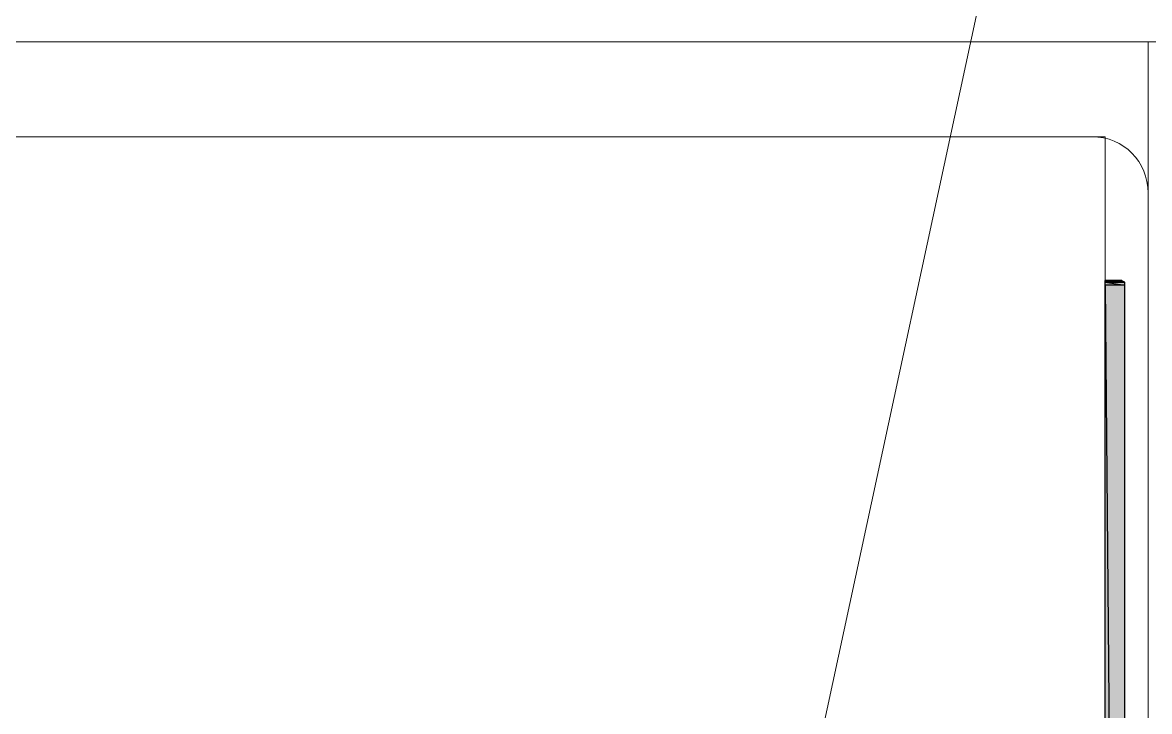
# Model space of a CAD drawing. Header units: millimetres. Extents: x 50 to 186, y -32 to 33.
# Drawn here: x 118.121 to 119.809, y -6.623 to -5.591 of the extents above; entities that cross this region are included whole.
import ezdxf

# ---------------------------------------------------------------- set-up
doc = ezdxf.new("R2010")
doc.units = ezdxf.units.MM
doc.layers.add('Prumada Eletrica', color=40, linetype='Continuous', lineweight=30)

msp = doc.modelspace()

# ---------------------------------------------------------------- hatches: boundary and pattern name
at = {"layer": 'Prumada Eletrica', "true_color": 0x000007}
h = msp.add_hatch(color=7, dxfattribs=at)
h.paths.add_polyline_path([(119.7429, -5.9773), (119.768, -5.9773)])
h.paths.add_polyline_path([(119.768, -5.9773), (119.7429, -5.9773)])
h.paths.add_polyline_path([(119.768, -5.9773), (119.7429, -5.9773)])
h.paths.add_polyline_path([(119.7429, -5.9773), (119.768, -5.9773)])
h.paths.add_polyline_path([(119.768, -5.9773), (119.7429, -5.9773)])
h.paths.add_polyline_path([(119.768, -5.9773), (119.7429, -5.9773), (119.7652, -5.9773)])
h = msp.add_hatch(color=7, dxfattribs=at)
h.paths.add_polyline_path([(119.768, -5.9773), (119.7429, -5.9773), (119.768, -5.9801)])
h.paths.add_polyline_path([(119.7429, -5.9773), (119.768, -5.9801), (119.7429, -5.9801)])
h = msp.add_hatch(color=7, dxfattribs=at)
h.paths.add_polyline_path([(119.7722, -5.9801), (119.7429, -5.9801)])
h.paths.add_polyline_path([(119.7429, -5.9801), (119.7722, -5.9801)])
h.paths.add_polyline_path([(119.7722, -5.9801), (119.7429, -5.9801)])
h.paths.add_polyline_path([(119.7722, -5.9801), (119.7429, -5.9801), (119.768, -5.9801)])
h = msp.add_hatch(color=7, dxfattribs=at)
h.paths.add_polyline_path([(119.7722, -5.9801), (119.7429, -5.9801), (119.7722, -5.9843)])
h.paths.add_polyline_path([(119.7429, -5.9801), (119.7722, -5.9843), (119.7429, -5.9843)])
h = msp.add_hatch(color=7, dxfattribs=at)
h.paths.add_polyline_path([(119.7722, -5.9843), (119.7429, -5.9843), (119.7722, -9.3282)])
h.paths.add_polyline_path([(119.7429, -5.9843), (119.7722, -9.3282), (119.7429, -9.3282)])

# ---------------------------------------------------------------- linework, layer by layer
at = {"layer": 'Prumada Eletrica', "color": 7, "linetype": 'Continuous', "lineweight": 20, "true_color": 0x000007}
for points in [[(123.0937, -3.8026), (119.9328, -3.8026), (118.9705, -8.2722)], [(118.0235, -5.7622), (119.7429, -5.7622), (119.7429, -9.3282), (118.0165, -9.3282), (118.0151, -9.3268), (117.9522, -9.3282)], [(118.0374, -5.7622), (119.7219, -5.7622), (119.7219, -5.7622)], [(119.8071, -5.8488), (119.8071, -9.3282), (117.9522, -9.3282), (117.9522, -5.8488)], [(121.6606, -5.8488), (121.6606, -9.3282), (119.8071, -9.3282), (119.8071, -5.8488)], [(119.7652, -5.9773), (119.7429, -5.9773), (119.7429, -5.9773)], [(119.7429, -9.3282), (119.7722, -9.3282), (119.7722, -5.9843)]]:
    msp.add_lwpolyline(points, dxfattribs=at)
for points in [[(117.9522, -5.6198), (119.8071, -5.6198), (119.8071, -9.3282), (117.9522, -9.3282)], [(119.8071, -5.6198), (121.6606, -5.6198), (121.6606, -9.3282), (119.8071, -9.3282)]]:
    msp.add_lwpolyline(points, close=True, dxfattribs=at)
at = {"layer": 'Prumada Eletrica', "color": 7, "linetype": 'Continuous', "lineweight": -2, "true_color": 0x000007}
for points in [[(119.7429, -5.9773), (119.7652, -5.9773), (119.7652, -5.9773)], [(119.7652, -5.9773), (119.7652, -5.9773), (119.7429, -5.9773)], [(119.7652, -5.9773), (119.7429, -5.9773)], [(119.7429, -5.9773), (119.7652, -5.9773), (119.7652, -5.9773)], [(119.7429, -5.9773), (119.768, -5.9773), (119.768, -5.9773)], [(119.768, -5.9773), (119.768, -5.9773), (119.7429, -5.9773)], [(119.768, -5.9773), (119.7429, -5.9773)], [(119.7429, -5.9773), (119.768, -5.9773), (119.768, -5.9773)], [(119.768, -5.9773), (119.768, -5.9773), (119.7429, -5.9773)], [(119.768, -5.9773), (119.7429, -5.9773), (119.7652, -5.9773)], [(119.768, -5.9773), (119.7429, -5.9773), (119.768, -5.9801)], [(119.7429, -5.9773), (119.768, -5.9801), (119.7429, -5.9801)], [(119.7722, -5.9801), (119.7429, -5.9801)], [(119.7429, -5.9801), (119.7722, -5.9801), (119.7722, -5.9801)], [(119.7722, -5.9801), (119.7722, -5.9801), (119.7429, -5.9801)], [(119.7722, -5.9801), (119.7429, -5.9801), (119.768, -5.9801)], [(119.7722, -5.9801), (119.7429, -5.9801), (119.7722, -5.9843)], [(119.7429, -5.9801), (119.7722, -5.9843), (119.7429, -5.9843)], [(119.7722, -5.9843), (119.7429, -5.9843), (119.7722, -9.3282)], [(119.7429, -5.9843), (119.7722, -9.3282), (119.7429, -9.3282)]]:
    msp.add_lwpolyline(points, close=True, dxfattribs=at)
at = {"layer": 'Prumada Eletrica', "color": 7, "linetype": 'Continuous', "lineweight": 20, "true_color": 0x000007}
for points in [[(119.8071, -5.8461), (119.8071, -5.8), (119.7708, -5.7622), (119.7233, -5.7622)], [(119.7722, -5.9829), (119.7722, -5.9801), (119.7694, -5.9773), (119.7666, -5.9773)]]:
    msp.add_open_spline(points, degree=3, dxfattribs=at)

doc.saveas('drawing.dxf')
